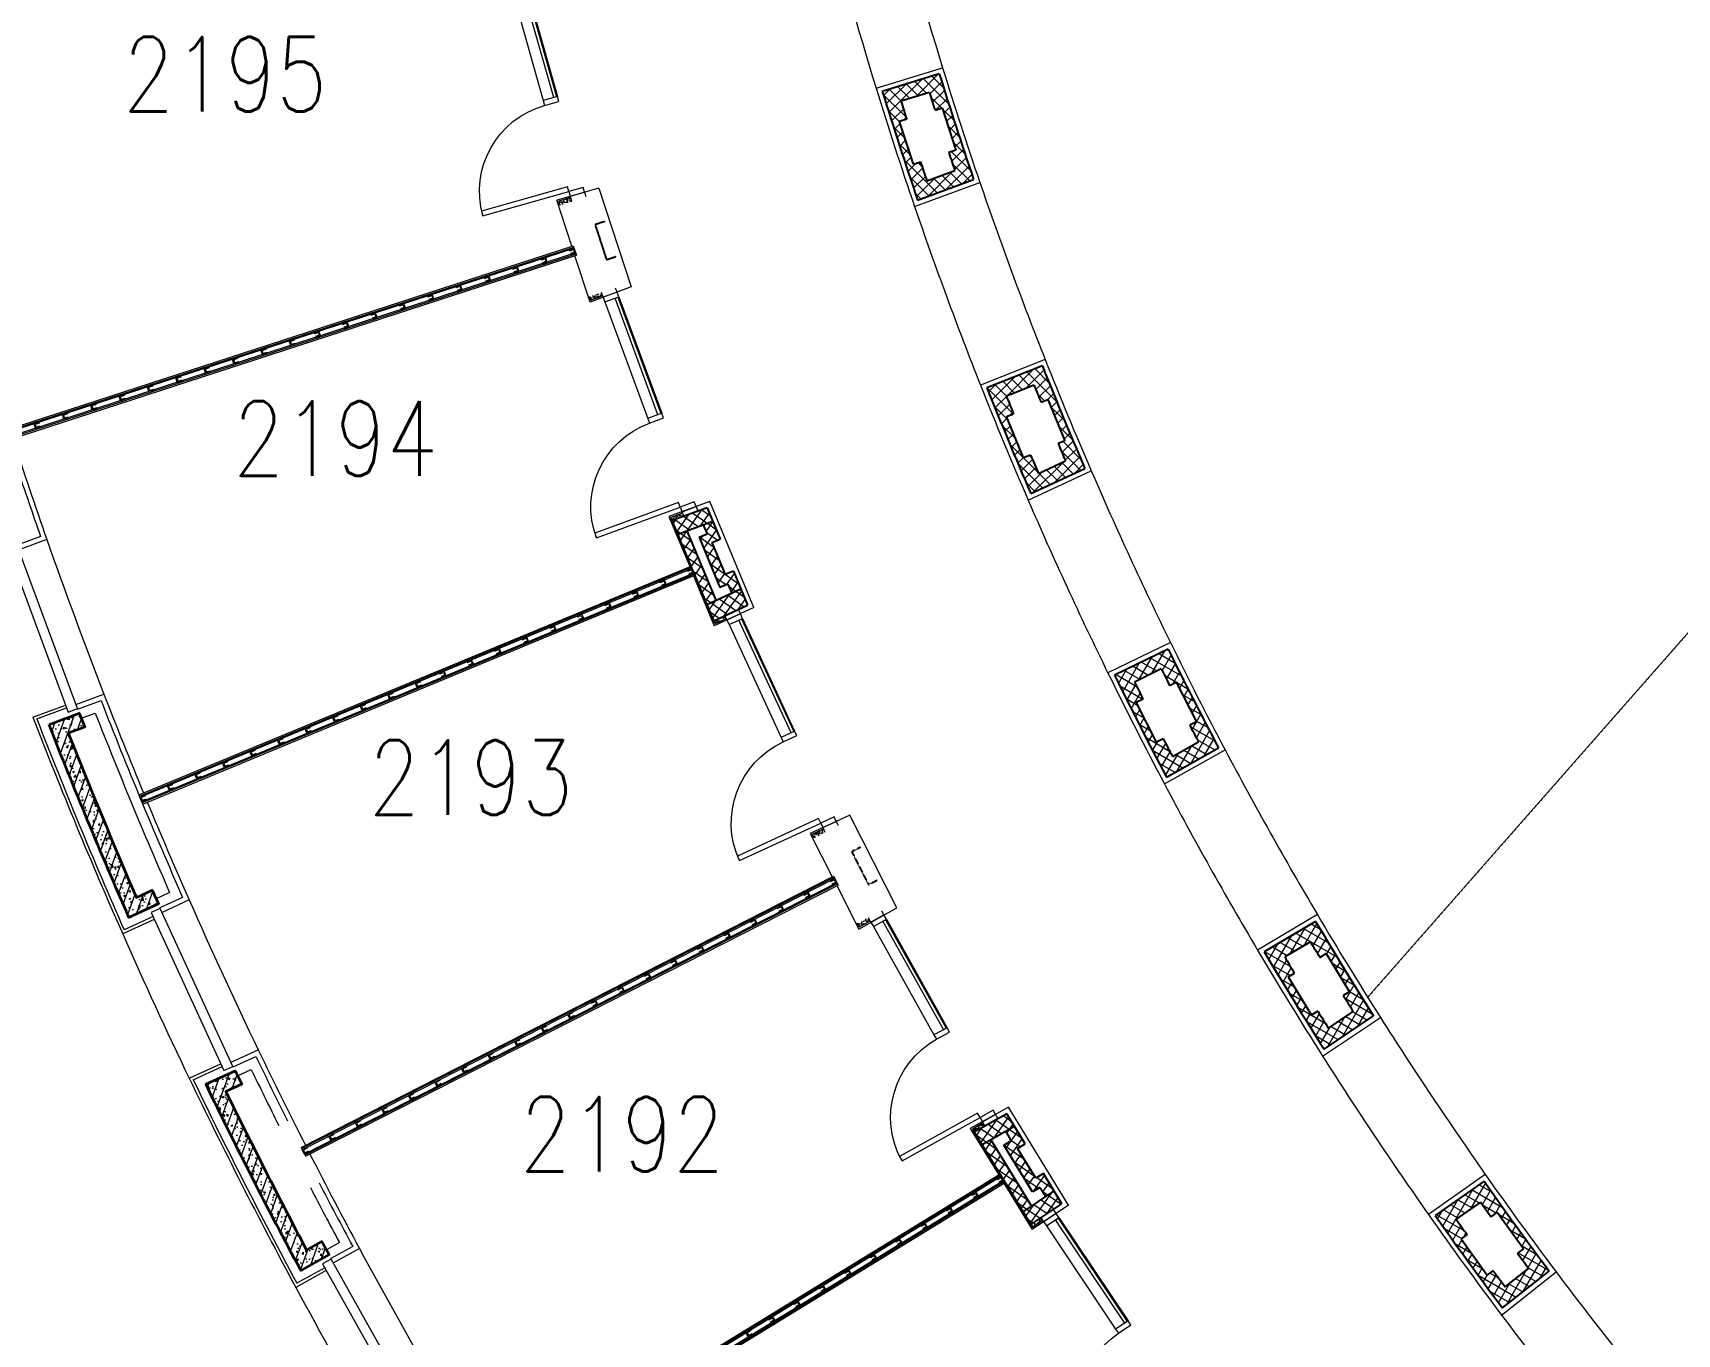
# Model space of a CAD drawing. Header units: inches. Extents: x 342932 to 557958, y 80625 to 242727.
# Drawn here: x 370833 to 387382, y 144757 to 157853 of the extents above; entities that cross this region are included whole.
import ezdxf
from ezdxf.enums import TextEntityAlignment as Align

# ---------------------------------------------------------------- set-up
doc = ezdxf.new("R2010")
doc.units = ezdxf.units.IN
doc.header["$MEASUREMENT"] = 0
doc.linetypes.add('First Floor$0$HIDDEN', pattern=[0.375, 0.25, -0.125])
for name, color, linetype, lineweight in [('First Floor$0$A-G2-G-Building-Elements-Hidden', 251, 'First Floor$0$HIDDEN', 15), ('First Floor$0$A-G250-G-Walls-Low-Level', 251, 'Continuous', 15), ('First Floor$0$A-G250-G-Walls-Precast-Concrete', 251, 'Continuous', 35), ('First Floor$0$A-G250-M-Walls-Blockwork', 7, 'Continuous', 25), ('First Floor$0$A-G250-M-Walls-Plasterboard-Partition', 7, 'Continuous', 9), ('First Floor$0$A-G252-H-Internal-Walls', 251, 'Continuous', 9), ('First Floor$0$A-G262-H-Precast-Panel', 251, 'Continuous', 5), ('First Floor$0$A-G312-M-Wall-Cladding-Panel', 7, 'Continuous', 9), ('First Floor$0$A-G312-M-Wall-Finish-Plaster', 7, 'Continuous', 15), ('First Floor$0$A-G321-M-Window', 251, 'Continuous', 9), ('First Floor$0$A-G322-M-Door', 251, 'Continuous', 15), ('First Floor$0$Z-Z001-S-Room-Name-Identification-250', 7, 'Continuous', 15)]:
    doc.layers.add(name, color=color, linetype=linetype, lineweight=lineweight)
doc.styles.add('First Floor$0$Tag-RomanS', font='romans.shx', dxfattribs={"width": 0.8})
pattern_1 = [(50, (361382.11, 239676.52), (182.18467, -15.93909), [19.05, -209.55]), (355, (361382.11, 239676.52), (-35.24283, 191.05664), [15.24, -167.64]), (100.451, (361397.3, 239675.2), (146.9425, 175.1167), [16.19, -178.09]), (46.1842, (361382.11, 239727.32), (271.07904, -42.04233), [28.575, -314.325]), (96.6356, (361404.7, 239723.82), (237.4042, 247.42556), [24.285, -267.135]), (351.184, (361382.1, 239727.32), (237.4046, 247.4251), [22.86, -251.46]), (21, (361407.51, 239714.62), (151.61488, -102.26552), [19.05, -209.55]), (326, (361407.51, 239714.62), (61.80203, 184.18797), [15.24, -167.64]), (71.4514, (361420.15, 239706.1), (213.4165, 81.92286), [16.19, -178.09]), (37.5, (361382.114, 239676.52), (3.088603, 84.55504), [0, -165.608, 0, -170.18, 0, -168.275]), (7.5, (361382.11, 239676.52), (66.81966, 100.180575), [0, -97.028, 0, -161.798, 0, -64.135]), (327.5, (361325.47, 239676.52), (135.590595, -5.728744), [0, -63.5, 0, -198.12, 0, -262.89]), (317.5, (361300.07, 239676.52), (148.12918, 25.42649), [0, -82.55, 0, -131.572, 0, -186.69])]
pattern_2 = [(70, (361382.11, 239676.52), (-74.5881, 27.14785), [])]
pattern_3 = [(55, (361382.11, 239676.52), (-65.020194, 45.52763), []), (145, (361382.11, 239676.52), (-45.52763, -65.020194), [])]
pattern_4 = [(140, (361382.114, 239676.52), (4.781726, 54.6554), [5.715, -62.865]), (85, (361382.114, 239676.52), (-57.316993, -10.572848), [4.572, -50.292]), (190.451, (361382.51, 239681.076), (-52.535006, 44.08275), [4.857, -53.427]), (136.1842, (361366.874, 239676.52), (12.6127, 81.32371), [8.5725, -94.2975]), (186.6356, (361367.925, 239683.3), (-74.22767, 71.22127), [7.2855, -80.1405]), (81.184, (361366.87, 239676.52), (-74.227535, 71.22138), [6.858, -75.438]), (111, (361370.684, 239684.14), (30.679656, 45.484464), [5.715, -62.865]), (56, (361370.684, 239684.14), (-55.25639, 18.54061), [4.572, -50.292]), (161.4514, (361373.24, 239687.93), (-24.576857, 64.024947), [4.857, -53.427]), (127.5, (361382.114, 239676.522), (-25.3665117, 0.926581), [0, -49.6824, 0, -51.054, 0, -50.4825]), (97.5, (361382.114, 239676.522), (-30.0541724, 20.045899), [0, -29.1084, 0, -48.5394, 0, -19.2405]), (57.5, (361382.114, 239659.53), (1.718623, 40.6771786), [0, -19.05, 0, -59.436, 0, -78.867]), (47.5, (361382.114, 239651.91), (-7.627947, 44.438754), [0, -24.765, 0, -39.4716, 0, -56.007])]
pattern_5 = [(45, (361382.11, 239676.52), (-56.1266, 56.1266), []), (135, (361382.11, 239676.52), (-56.1266, -56.1266), [])]
pattern_6 = [(60, (361382.11, 239676.52), (-68.740766, 39.6875), []), (150, (361382.11, 239676.52), (-39.6875, -68.740766), [])]

# ---------------------------------------------------------------- blocks, each defined once
blk = doc.blocks.new('First Floor$0$Door1-faculty offices-2300')
at = {"layer": 'First Floor$0$A-G321-M-Window'}
blk.add_lwpolyline([(50, -65), (1300, -65), (1300, -35), (50, -35)], close=True, dxfattribs=at)
at = {"layer": 'First Floor$0$A-G322-M-Door'}
for p, q in [((50, 75), (1300, 75)), ((50, -75), (1300, -75))]:
    blk.add_line(p, q, dxfattribs=at)
for points in [[(2200, 975), (2250, 975), (2250, 75), (2200, 75)], [(50, 75), (50, -75), (0, -75), (0, 75)], [(1350, 75), (1350, -75), (1300, -75), (1300, 75)], [(2300, 75), (2300, -75), (2250, -75), (2250, 75)]]:
    blk.add_lwpolyline(points, close=True, dxfattribs=at)
blk.add_arc((2250, 75), 900, 90, 180, dxfattribs=at)
blk = doc.blocks.new('First Floor$0$Part Frame3')
at = {"extrusion": (-4.90887e-13, -3.28e-13, -1)}
for p, q in [((0, 100), (6015, 100)), ((0, 0), (6015, 0))]:
    blk.add_line(p, q, dxfattribs=at)
for p, q in [((0, 100), (0, 0)), ((6015, 100), (6015, 0))]:
    blk.add_line(p, q)
at = {"extrusion": (-4.90887e-13, -2.8924e-12, -1)}
for p, q in [((0, 87), (6015, 87, 0)), ((0, 75), (6015, 75, 0)), ((6015, 25, 0), (0, 25)), ((6015, 12, 0), (0, 12))]:
    blk.add_line(p, q, dxfattribs=at)
at = {"extrusion": (-4.90887e-13, -3.28e-13, -1), "elevation": 0}
for points in [[(0, 25), (0, 75), (-50, 75), (-50, 65), (-10, 65), (-10, 35), (-50, 35), (-50, 25)], [(-300, 25), (-300, 75), (-350, 75), (-350, 65), (-310, 65), (-310, 35), (-350, 35), (-350, 25)], [(-600, 25), (-600, 75), (-650, 75), (-650, 65), (-610, 65), (-610, 35), (-650, 35), (-650, 25)], [(-900, 25), (-900, 75), (-950, 75), (-950, 65), (-910, 65), (-910, 35), (-950, 35), (-950, 25)], [(-1200, 25), (-1200, 75), (-1250, 75), (-1250, 65), (-1210, 65), (-1210, 35), (-1250, 35), (-1250, 25)], [(-1500, 25), (-1500, 75), (-1550, 75), (-1550, 65), (-1510, 65), (-1510, 35), (-1550, 35), (-1550, 25)], [(-1800, 25), (-1800, 75), (-1850, 75), (-1850, 65), (-1810, 65), (-1810, 35), (-1850, 35), (-1850, 25)], [(-2100, 25), (-2100, 75), (-2150, 75), (-2150, 65), (-2110, 65), (-2110, 35), (-2150, 35), (-2150, 25)], [(-2400, 25), (-2400, 75), (-2450, 75), (-2450, 65), (-2410, 65), (-2410, 35), (-2450, 35), (-2450, 25)], [(-2700, 25), (-2700, 75), (-2750, 75), (-2750, 65), (-2710, 65), (-2710, 35), (-2750, 35), (-2750, 25)], [(-3000, 25), (-3000, 75), (-3050, 75), (-3050, 65), (-3010, 65), (-3010, 35), (-3050, 35), (-3050, 25)]]:
    blk.add_lwpolyline(points, close=True, dxfattribs=at)
at = {"extrusion": (4.90887e-13, -3.28e-13, -1), "elevation": 0}
for points in [[(-3315, 25), (-3315, 75), (-3265, 75), (-3265, 65), (-3305, 65), (-3305, 35), (-3265, 35), (-3265, 25)], [(-3615, 25), (-3615, 75), (-3565, 75), (-3565, 65), (-3605, 65), (-3605, 35), (-3565, 35), (-3565, 25)], [(-3915, 25), (-3915, 75), (-3865, 75), (-3865, 65), (-3905, 65), (-3905, 35), (-3865, 35), (-3865, 25)], [(-4215, 25), (-4215, 75), (-4165, 75), (-4165, 65), (-4205, 65), (-4205, 35), (-4165, 35), (-4165, 25)], [(-4515, 25), (-4515, 75), (-4465, 75), (-4465, 65), (-4505, 65), (-4505, 35), (-4465, 35), (-4465, 25)], [(-4815, 25), (-4815, 75), (-4765, 75), (-4765, 65), (-4805, 65), (-4805, 35), (-4765, 35), (-4765, 25)], [(-5115, 25), (-5115, 75), (-5065, 75), (-5065, 65), (-5105, 65), (-5105, 35), (-5065, 35), (-5065, 25)], [(-5415, 25), (-5415, 75), (-5365, 75), (-5365, 65), (-5405, 65), (-5405, 35), (-5365, 35), (-5365, 25)], [(-5715, 25), (-5715, 75), (-5665, 75), (-5665, 65), (-5705, 65), (-5705, 35), (-5665, 35), (-5665, 25)], [(-6015, 25), (-6015, 75), (-5965, 75), (-5965, 65), (-6005, 65), (-6005, 35), (-5965, 35), (-5965, 25)]]:
    blk.add_lwpolyline(points, close=True, dxfattribs=at)
blk = doc.blocks.new('First Floor$0$tag-roomname')
at = {"lineweight": 18, "ltscale": 0.01, "style": 'First Floor$0$Tag-RomanS', "width": 0.8}
blk.add_attdef('ROOM_NO_2', text='', height=3, dxfattribs=at).set_placement((0, 1.612), align=Align.MIDDLE_CENTER)
at = {"linetype": 'ByBlock', "lineweight": 15, "ltscale": 0.01, "style": 'First Floor$0$Tag-RomanS', "width": 0.8, "flags": 1}
for tag, p in [('ROOM_NAME_1', (0, -2.288)), ('ROOM_NAME_2', (0, -5.744))]:
    blk.add_attdef(tag, text='', height=2.5, dxfattribs=at).set_placement(p, align=Align.MIDDLE_CENTER)

msp = doc.modelspace()

# ---------------------------------------------------------------- hatches: boundary and pattern name
at = {"layer": 'First Floor$0$A-G252-H-Internal-Walls'}
h = msp.add_hatch(dxfattribs=at)
h.set_pattern_fill('ANSI37', color=256, scale=25, style=0)
h.set_pattern_definition(pattern_5)
h.paths.add_polyline_path([(379382.5, 157263.3, 0.0071304), (379737.9, 156170.3), (380301, 156378, -0.0070319), (379955.9, 157440)])
h.paths.add_polyline_path([(379857.2, 157252.6, 0.0011609), (379913, 157076.2), (379984.3, 157099.3), (380123.4, 156671.4), (380052, 156648.2, 0.0011904), (380112.1, 156468.2), (379830.5, 156364.3, -0.0012549), (379766.7, 156555.5), (379695.4, 156532.3), (379556.3, 156960.3), (379627.7, 156983.5, -0.0011808), (379570.5, 157164.3)], flags=16)
h = msp.add_hatch(dxfattribs=at)
h.set_pattern_fill('AR-CONC', color=256, scale=0.3, angle=90, style=0)
h.set_pattern_definition(pattern_4)
h.paths.add_polyline_path([(376245.7, 156194.6), (376125.5, 156160.7), (376137.8, 156122.9), (376255.2, 156161.1)])
h = msp.add_hatch(dxfattribs=at)
h.set_pattern_fill('AR-CONC', color=256, scale=0.3, angle=90, style=0)
h.set_pattern_definition(pattern_4)
h.paths.add_polyline_path([(376555, 155238.6), (376437.5, 155200.4), (376449.7, 155162.9), (376566.9, 155206.1)])
h = msp.add_hatch(dxfattribs=at)
h.set_pattern_fill('ANSI37', color=256, scale=25, style=0)
h.set_pattern_definition(pattern_5)
h.paths.add_polyline_path([(380993.7, 154500.5), (380435.9, 154279.4, 0.0071304), (380876, 153217.6), (381421, 153468.9, -0.0070319)])
h.paths.add_polyline_path([(380980, 154134.7), (381048.7, 154163.2), (381220.9, 153747.4), (381152.2, 153719, 0.0011903), (381226.3, 153544.3), (380953.7, 153418.6, -0.0012548), (380875.1, 153604.2), (380805.2, 153575.2), (380632.9, 153990.9), (380702.9, 154019.9, -0.0011807), (380631.7, 154195.7), (380910.6, 154306.2, 0.0011608)], flags=16)
h = msp.add_hatch(dxfattribs=at)
h.set_pattern_fill('AR-CONC', color=256, scale=0.3, angle=90, style=0)
h.set_pattern_definition(pattern_4)
h.paths.add_polyline_path([(377384.1, 152986.8), (377371.9, 153019.6), (377255.1, 152976.6), (377268.6, 152944.2)])
h = msp.add_hatch(dxfattribs=at)
h.set_pattern_fill('ANSI37', color=256, scale=25, angle=10, style=0)
h.set_pattern_definition(pattern_3)
h.paths.add_polyline_path([(377885.4, 152435), (377802.3, 152400.6), (377668.3, 152723.9), (377751.5, 152758.4), (377678.1, 152935.4), (377582.2, 152900, 0.0005502), (377618.1, 152811.4), (377537.7, 152778.1), (377748.2, 152269.9), (377828.4, 152303.2, 0.0005493), (377865.6, 152215.2), (377958.7, 152258.1)])
h.paths.add_polyline_path([(377419.9, 152840.1), (377326, 152805.5), (377617.8, 152101), (377708.7, 152142.9)])
h.paths.add_polyline_path([(378026.9, 152093.6), (377958.7, 152258.1), (377617.8, 152101), (377686, 151936.4)])
h.paths.add_polyline_path([(377678.1, 152935.4), (377620.7, 153074.1), (377268.6, 152944.2), (377326, 152805.5)])
h = msp.add_hatch(dxfattribs=at)
h.set_pattern_fill('AR-CONC', color=256, scale=0.3, angle=90, style=0)
h.set_pattern_definition(pattern_4)
h.paths.add_polyline_path([(377685.9, 151936.4), (377699.3, 151904), (377812.4, 151956.2), (377797.8, 151988)])
h = msp.add_hatch(dxfattribs=at)
h.set_pattern_fill('ANSI37', color=256, scale=25, angle=15, style=0)
h.set_pattern_definition(pattern_6)
h.paths.add_polyline_path([(381720.2, 151387.3, 0.0071304), (382242.2, 150363.3), (382765.8, 150656.6, -0.0070319), (382258.9, 151651.5)])
h.paths.add_polyline_path([(382190.7, 151451, 0.0011609), (382273.4, 151285.5), (382340.2, 151319.5), (382544.5, 150918.6), (382477.6, 150884.5, 0.0011904), (382565.1, 150716.1), (382303.3, 150569.5, -0.0012549), (382210.3, 150748.3), (382143.5, 150714.3), (381939.2, 151115.2), (382006, 151149.3, -0.0011808), (381921.3, 151318.9)], flags=16)
h = msp.add_hatch(dxfattribs=at)
h.set_pattern_fill('AR-CONC', color=256, scale=0.3, angle=90, style=0)
h.set_pattern_definition(pattern_4)
h.paths.add_polyline_path([(378803.8, 149809.4), (378789.3, 149840.8), (378675.8, 149788.5), (378693.8, 149753.4)])
h = msp.add_hatch(dxfattribs=at)
h.set_pattern_fill('AR-CONC', color=256, scale=0.3, angle=90, style=0)
h.set_pattern_definition(pattern_4)
h.paths.add_polyline_path([(379260.9, 148915.2), (379244.1, 148945.2), (379134.1, 148889.1), (379151.9, 148854.2)])
h = msp.add_hatch(dxfattribs=at)
h.set_pattern_fill('ANSI37', color=256, scale=25, angle=15, style=0)
h.set_pattern_definition(pattern_6)
h.paths.add_polyline_path([(383743.7, 148910.6), (383227.4, 148604.9, 0.0071304), (383828.1, 147625), (384327.1, 147958.5, -0.0070319)])
h.paths.add_polyline_path([(383691.4, 148705.3, 0.0011608), (383786.8, 148546.8), (383850.8, 148586), (384085.9, 148202.3), (384022, 148163.1, 0.0011905), (384122.4, 148002.1), (383872.9, 147835.4, -0.0012549), (383766.2, 148006.3), (383702.2, 147967.2), (383467.1, 148350.9), (383531, 148390, -0.0011807), (383433.2, 148552.5)], flags=16)
h = msp.add_hatch(dxfattribs=at)
h.set_pattern_fill('ANSI37', color=256, scale=25, angle=10, style=0)
h.set_pattern_definition(pattern_3)
h.paths.add_polyline_path([(380624.6, 146796.1, 0.0006303), (380681.1, 146702.2), (380607, 146656.8), (380894.3, 146187.8), (380968.5, 146233.3, 0.0006303), (381026.5, 146140.3), (380799.4, 145988.6), (380877.8, 145860.6), (381189.9, 146069.1), (381004.1, 146372.4), (380927.3, 146325.4), (380744.5, 146623.8), (380821.2, 146670.8), (380635.4, 146974.1), (380307.9, 146790.7), (380386.3, 146662.7)])
h.paths.add_polyline_path([(380473.6, 146711.6), (380386.3, 146662.7), (380799.4, 145988.6), (380882.6, 146044.2)], flags=17)
h = msp.add_hatch(dxfattribs=at)
h.set_pattern_fill('AR-CONC', color=256, scale=0.3, angle=90, style=0)
h.set_pattern_definition(pattern_4)
h.paths.add_polyline_path([(380289.5, 146820.5), (380307.8, 146790.7), (380415.3, 146850.8), (380398.2, 146881.4)])
h = msp.add_hatch(dxfattribs=at)
h.set_pattern_fill('ANSI37', color=256, scale=25, angle=15, style=0)
h.set_pattern_definition(pattern_6)
h.paths.add_polyline_path([(385439, 146294.6), (384948.2, 145949.4, 0.0071304), (385624, 145019.6), (386095.3, 145391.2, -0.0070319)])
h.paths.add_polyline_path([(385887.8, 145418.6), (385652.1, 145232.8, -0.0012549), (385532.3, 145394.9), (385471.7, 145350.8), (385207.2, 145714.9), (385267.8, 145758.9, -0.0011808), (385157.6, 145913.3), (385403, 146085.9, 0.0011609), (385510.5, 145935.3), (385571.2, 145979.4), (385835.7, 145615.3), (385775, 145571.2, 0.0011904)], flags=16)
h = msp.add_hatch(dxfattribs=at)
h.set_pattern_fill('AR-CONC', color=256, scale=0.3, angle=90, style=0)
h.set_pattern_definition(pattern_4)
h.paths.add_polyline_path([(380999.6, 145899.9), (380980.2, 145929), (380877.8, 145860.6), (380896.1, 145830.7)])
at = {"layer": 'First Floor$0$A-G262-H-Precast-Panel'}
h = msp.add_hatch(dxfattribs=at)
h.set_pattern_fill('AR-CONC', color=256, style=0)
h.set_pattern_definition(pattern_1)
edge = h.paths.add_edge_path()
edge.add_arc((417882.1, 169176.5), 50175, 201.47764, 203.52234, ccw=False)
edge.add_line((371191.2, 150805.5), (371355.5, 150866.1))
edge.add_line((371355.5, 150866.1), (371300.7, 151005.8))
edge.add_line((371300.7, 151005.8), (370995.8, 150893.3))
edge.add_arc((417882.1, 169176.5), 50325, 201.30317, 203.69681)
edge.add_line((371800.3, 148951.1), (372098.2, 149088.4))
edge.add_line((372098.2, 149088.4), (372035.4, 149224.6))
edge.add_line((372035.4, 149224.6), (371876.4, 149151.3))
h = msp.add_hatch(dxfattribs=at)
h.set_pattern_fill('ANSI31', color=256, scale=25, angle=25, style=0)
h.set_pattern_definition(pattern_2)
edge = h.paths.add_edge_path()
edge.add_arc((417882.1, 169176.5), 50175, 201.47764, 203.52234, ccw=False)
edge.add_line((371191.2, 150805.5), (371355.5, 150866.1))
edge.add_line((371355.5, 150866.1), (371300.7, 151005.8))
edge.add_line((371300.7, 151005.8), (370995.8, 150893.3))
edge.add_arc((417882.1, 169176.5), 50325, 201.30317, 203.69681)
edge.add_line((371800.3, 148951.1), (372098.2, 149088.4))
edge.add_line((372098.2, 149088.4), (372035.4, 149224.6))
edge.add_line((372035.4, 149224.6), (371876.4, 149151.3))
h = msp.add_hatch(dxfattribs=at)
h.set_pattern_fill('AR-CONC', color=256, style=0)
h.set_pattern_definition(pattern_1)
edge = h.paths.add_edge_path()
edge.add_line((373529.2, 145397.9), (373815.4, 145558.2))
edge.add_line((373815.4, 145558.2), (373742.1, 145689))
edge.add_line((373742.1, 145689), (373589.4, 145603.5))
edge.add_arc((417882.1, 169176.5), 50175, 205.97764, 208.02234, ccw=False)
edge.add_line((372776.5, 147198.9), (372935.5, 147272.1))
edge.add_line((372935.5, 147272.1), (372870, 147407.1))
edge.add_line((372870, 147407.1), (372574.8, 147271))
edge.add_arc((417882.1, 169176.5), 50325, 205.80317, 208.19681)
h = msp.add_hatch(dxfattribs=at)
h.set_pattern_fill('ANSI31', color=256, scale=25, angle=25, style=0)
h.set_pattern_definition(pattern_2)
edge = h.paths.add_edge_path()
edge.add_line((373529.2, 145397.9), (373815.4, 145558.2))
edge.add_line((373815.4, 145558.2), (373742.1, 145689))
edge.add_line((373742.1, 145689), (373589.4, 145603.5))
edge.add_arc((417882.1, 169176.5), 50175, 205.97764, 208.02234, ccw=False)
edge.add_line((372776.5, 147198.9), (372935.5, 147272.1))
edge.add_line((372935.5, 147272.1), (372870, 147407.1))
edge.add_line((372870, 147407.1), (372574.8, 147271))
edge.add_arc((417882.1, 169176.5), 50325, 205.80317, 208.19681)

# ---------------------------------------------------------------- linework, layer by layer
at = {"layer": 'First Floor$0$A-G2-G-Building-Elements-Hidden'}
msp.add_line((402382.1, 168751.5), (384267.6, 148147), dxfattribs=at)
at = {"layer": 'First Floor$0$A-G250-G-Walls-Low-Level'}
for centre, radius, start, end in [((417882.1, 169176.5), 39650.6, 194.3771, 197.12292), ((417882.1, 169176.5), 40350.6, 194.40093, 197.12292), ((417882.1, 169176.5), 39650.6, 198.8771, 201.62292), ((417882.1, 169176.5), 40350.6, 198.90093, 201.62292), ((417882.1, 169176.5), 39650.6, 203.3771, 206.12292), ((417882.1, 169176.5), 40350.6, 203.40093, 206.12292), ((418008.8, 169224.5), 49835.4, 199.29701, 201.20558), ((417882.1, 169176.5), 39650.6, 207.8771, 210.62292), ((417882.1, 169176.5), 40350.6, 207.90093, 210.62292), ((418004.6, 169234.3), 49835.4, 203.79701, 205.70558), ((417882.1, 169176.5), 50450, 203.84141, 205.65859), ((417882.1, 169176.5), 39650.6, 212.3771, 215.12292), ((417882.1, 169176.5), 40350.6, 212.40093, 215.12292), ((417999.7, 169243.7), 49835.4, 208.29701, 210.20558), ((417882.1, 169176.5), 39650.6, 216.8771, 219.62292), ((417882.1, 169176.5), 50450, 208.34141, 210.15859), ((417882.1, 169176.5), 40350.6, 216.90093, 219.62292)]:
    msp.add_arc(centre, radius, start, end, dxfattribs=at)
at = {"layer": 'First Floor$0$A-G250-G-Walls-Precast-Concrete'}
for points in [[(370995.8, 150893.3), (371300.7, 151005.8), (371355.5, 150866.1), (371189.7, 150804.9, 0.0070399), (371874.9, 149150.7), (372035.4, 149224.6), (372098.2, 149088.4), (371800.3, 148951.1, -0.0104446), (370995.8, 150893.3, -1.1729851)], [(372574.8, 147271), (372870, 147407.1), (372935.5, 147272.1), (372775, 147198.1, 0.0070399), (373587.9, 145602.8), (373742.1, 145689), (373815.4, 145558.2), (373529.2, 145397.9, -0.0104446), (372574.8, 147271, -1.1729851)]]:
    msp.add_lwpolyline(points, format="xyb", dxfattribs=at)
at = {"layer": 'First Floor$0$A-G250-M-Walls-Blockwork'}
for p, q in [((379955.9, 157440), (379382.5, 157263.3)), ((379857.2, 157252.6), (379570.5, 157164.3)), ((379913, 157076.2), (379984.3, 157099.3)), ((379984.3, 157099.3), (380123.4, 156671.4)), ((379627.7, 156983.5), (379556.3, 156960.3)), ((379695.4, 156532.3), (379556.3, 156960.3)), ((379695.4, 156532.3), (379766.7, 156555.5)), ((380123.4, 156671.4), (380052, 156648.2)), ((379830.5, 156364.3), (380112.1, 156468.2)), ((379737.9, 156170.3), (380301, 156378)), ((380993.7, 154500.5), (380435.9, 154279.4)), ((380910.6, 154306.2), (380631.7, 154195.7)), ((380980, 154134.7), (381048.7, 154163.2)), ((381048.7, 154163.2), (381220.9, 153747.4)), ((380632.9, 153990.9), (380702.9, 154019.9)), ((380805.2, 153575.2), (380632.9, 153990.9)), ((381220.9, 153747.4), (381152.2, 153719)), ((380875.1, 153604.2), (380805.2, 153575.2)), ((380876, 153217.6), (381421, 153468.9)), ((380953.7, 153418.6), (381226.3, 153544.3)), ((377620.7, 153074.1, 0), (377268.6, 152944.2, 0)), ((377686, 151936.4), (377268.6, 152944.2, 0)), ((377678.1, 152935.4, 0), (377326, 152805.5, 0)), ((377620.7, 153074.1, 0), (377751.5, 152758.4, 0)), ((377708.7, 152142.9), (377419.9, 152840.1, 0)), ((377537.7, 152778.1, 0), (377618.1, 152811.4, 0)), ((377537.7, 152778.1, 0), (377748.2, 152269.9, 0)), ((377668.3, 152723.9, 0), (377751.5, 152758.4, 0)), ((377668.3, 152723.9, 0), (377802.3, 152400.6)), ((377885.4, 152435, 0), (377802.3, 152400.6, 0)), ((377885.4, 152435, 0), (378026.9, 152093.6)), ((377617.8, 152101, 0), (377958.7, 152258.1, 0)), ((377828.4, 152303.2, 0), (377748.2, 152269.9, 0)), ((377686, 151936.4), (378026.9, 152093.6, 0)), ((382258.9, 151651.5), (381720.2, 151387.3)), ((382190.7, 151451), (381921.3, 151318.9)), ((382274, 151285.8), (382340.2, 151319.5)), ((382340.2, 151319.5), (382544.5, 150918.6)), ((381939.2, 151115.2), (382006.7, 151149.6)), ((382143.5, 150714.3), (381939.2, 151115.2)), ((382544.5, 150918.6), (382478.3, 150884.8)), ((382210.9, 150748.6), (382143.5, 150714.3)), ((382242.2, 150363.3), (382765.8, 150656.6)), ((382303.3, 150569.5), (382565.1, 150716.1)), ((383743.7, 148910.6), (383227.4, 148604.9)), ((383691.4, 148705.3), (383433.2, 148552.5)), ((383787.4, 148547.1), (383850.8, 148586)), ((383850.8, 148586), (384085.9, 148202.3)), ((383467.1, 148350.9), (383531.6, 148390.4)), ((383467.1, 148350.9), (383702.2, 147967.2)), ((384085.9, 148202.3), (384022.5, 148163.5)), ((383766.7, 148006.7), (383702.2, 147967.2)), ((383828.1, 147625), (384327.1, 147958.5)), ((383872.9, 147835.4), (384122.4, 148002.1)), ((380635.4, 146974.1, 0), (380307.9, 146790.7, 0)), ((380821.2, 146670.8), (380635.4, 146974.1)), ((380307.9, 146790.7, 0), (380877.8, 145860.6)), ((380711.9, 146845, 0), (380386.3, 146662.7, 0)), ((380473.6, 146711.6, 0), (380882.6, 146044.2)), ((380607, 146656.8, 0), (380681.1, 146702.2, 0)), ((380894.3, 146187.8, 0), (380607, 146656.8, 0)), ((380744.5, 146623.8, 0), (380821.2, 146670.8, 0)), ((380927.3, 146325.4, 0), (380744.5, 146623.8, 0)), ((381004.1, 146372.4, 0), (380927.3, 146325.4, 0)), ((381189.9, 146069.1, 0), (381004.1, 146372.4, 0)), ((385439, 146294.6), (384948.2, 145949.4)), ((380799.4, 145988.6, 0), (381109.6, 146195.9, 0)), ((380968.5, 146233.3, 0), (380894.3, 146187.8, 0)), ((380877.8, 145860.6), (381189.9, 146069.1, 0)), ((385403, 146085.9), (385157.6, 145913.3)), ((385511.1, 145935.7), (385571.2, 145979.4)), ((385835.7, 145615.3), (385571.2, 145979.4)), ((385268.4, 145759.4), (385207.2, 145714.9)), ((385207.2, 145714.9), (385471.7, 145350.8)), ((385835.7, 145615.3), (385775.6, 145571.6)), ((385471.7, 145350.8), (385532.9, 145395.3)), ((385624, 145019.6), (386095.3, 145391.2)), ((385652.1, 145232.8), (385887.8, 145418.6))]:
    msp.add_line(p, q, dxfattribs=at)
at = {"layer": 'First Floor$0$A-G250-M-Walls-Blockwork', "linetype": 'First Floor$0$HIDDEN'}
for points in [[(376587.1, 155953.5), (376492, 155922.6), (376606.4, 155570.7), (376701.5, 155601.6)], [(379164.1, 149656.3), (379075, 149610.9), (379243, 149281.3), (379332.1, 149326.7)]]:
    msp.add_lwpolyline(points, dxfattribs=at)
at = {"layer": 'First Floor$0$A-G250-M-Walls-Blockwork'}
for centre, radius, start, end in [((417882.1, 169176.5), 39700.6, 197.19508, 198.80665), ((417882.1, 169176.5), 40300.6, 197.19401, 198.82814), ((417882.1, 169176.5), 39850.6, 197.41047, 197.67653), ((417882.1, 169176.5), 40150.6, 197.40833, 197.67895), ((417882.1, 169176.5), 40150.6, 198.32111, 198.6087), ((417882.1, 169176.5), 39850.6, 198.32353, 198.59634), ((417882.1, 169176.5), 39700.6, 201.69508, 203.30665), ((417882.1, 169176.5), 40300.6, 201.69401, 203.32814), ((417882.1, 169176.5), 39850, 201.9105, 202.17653), ((417882.1, 169176.5), 40150, 201.90835, 202.17894), ((417882.1, 169176.5), 40150, 202.82111, 203.10869), ((417882.1, 169176.5), 39850, 202.82353, 203.09633), ((417882.1, 169176.5, 0), 43462.7, 201.99299, 202.11908), ((417882.1, 169176.5, 0), 43462.7, 202.84414, 202.97003), ((417882.1, 169176.5), 39700.6, 206.19508, 207.80665), ((417882.1, 169176.5), 39850.6, 206.41047, 206.67652), ((417882.1, 169176.5), 40300.6, 206.19401, 207.82814), ((417882.1, 169176.5), 40150.6, 206.40833, 206.67894), ((417882.1, 169176.5), 39850.6, 207.32352, 207.59634), ((417882.1, 169176.5), 40150.6, 207.3211, 207.6087), ((417882.1, 169176.5), 39700.6, 210.69508, 212.30665), ((417882.1, 169176.5), 39850.6, 210.91047, 211.17651), ((417882.1, 169176.5), 40300.6, 210.69401, 212.32814), ((417882.1, 169176.5), 40150.6, 210.90833, 211.17893), ((417882.1, 169176.5), 39850.6, 211.82351, 212.09634), ((417882.1, 169176.5), 40150.6, 211.82109, 212.1087), ((417882.1, 169176.5, 0), 43462.7, 210.993, 211.13746), ((417882.1, 169176.5), 39700.6, 215.19508, 216.80665), ((417882.1, 169176.5, 0), 43462.7, 211.86252, 212.00698), ((417882.1, 169176.5), 39850.6, 215.41047, 215.67653), ((417882.1, 169176.5), 40300.6, 215.19401, 216.82814), ((417882.1, 169176.5), 40150.6, 215.40833, 215.67894), ((417882.1, 169176.5), 39850.6, 216.32352, 216.59634), ((417882.1, 169176.5), 40150.6, 216.32111, 216.6087)]:
    msp.add_arc(centre, radius, start, end, dxfattribs=at)
at = {"layer": 'First Floor$0$A-G312-M-Wall-Cladding-Panel'}
for p, q in [((370833.2, 150966.6), (371161.6, 151087.7)), ((370872.2, 150949), (371172, 151059.6)), ((371161.6, 151087.7), (371172, 151059.6)), ((372042.5, 148958.1), (371752.3, 148824.3)), ((372042.5, 148958.1), (372055, 148930.9)), ((372055, 148930.9), (371737.1, 148784.3)), ((372407, 147331.3), (372724.9, 147477.8)), ((372724.9, 147477.8), (372737.4, 147450.6)), ((372447.2, 147316.8), (372737.4, 147450.6)), ((373784.8, 145397.7), (373479.3, 145226.7)), ((373770.1, 145423.9), (373491.3, 145267.7)), ((373770.1, 145423.9), (373784.8, 145397.7))]:
    msp.add_line(p, q, dxfattribs=at)
for radius, start, end in [(50450, 201.15859, 203.84141), (50420, 201.19323, 203.80677), (50450, 205.65859, 208.34141), (50420, 205.69323, 208.30677)]:
    msp.add_arc((417882.1, 169176.5), radius, start, end, dxfattribs=at)
at = {"layer": 'First Floor$0$A-G312-M-Wall-Finish-Plaster'}
for p, q in [((379320, 157296.4), (379989, 157502.5)), ((376530.4, 156290.5), (376106.8, 156170.7)), ((376386, 156249.7), (376398, 156207.5)), ((376530.4, 156290.5, 0), (376853.5, 155295.9)), ((379707.8, 156105.9), (380364.1, 156348)), ((376258.3, 155704.7, 0), (376106.8, 156170.7, 0)), ((376245.7, 156194.6, 0), (376125.5, 156160.7, 0)), ((376137.8, 156122.9), (376125.5, 156160.7)), ((376241.7, 156208.9), (376255.2, 156161.1)), ((376440.5, 155143.8), (376289.2, 155609.6, 0)), ((376853.5, 155295.9), (376440.5, 155143.8)), ((376572, 155192.2), (376555, 155238.6)), ((376712.8, 155244.1), (376697.7, 155284.9)), ((376449.7, 155162.9), (376437.5, 155200.4)), ((376449.7, 155162.9), (376566.9, 155206.1)), ((381021.7, 154565.4), (380371, 154307.5)), ((380850.4, 153150.7), (381486.3, 153443.9)), ((377648.2, 153137.5), (377235.2, 152985.4)), ((377507.5, 153085.7), (377524.8, 153038.7)), ((378091.1, 152068.2), (377648.2, 153137.5)), ((377235.2, 152985.4), (377444.2, 152480.7)), ((377371.9, 153019.6, 0), (377255.1, 152976.6, 0)), ((377268.6, 152944.2), (377255.1, 152976.6)), ((377366.7, 153033.9), (377384.1, 152986.8, 0)), ((377482.5, 152388.3), (377691.5, 151883.7)), ((377685.9, 151936.4), (377699.3, 151904)), ((378091.1, 152068.2), (377691.5, 151883.7)), ((377812.4, 151956.2, 0), (377699.3, 151904, 0)), ((377818.8, 151942.4), (377797.8, 151988)), ((377955, 152005.3), (377934, 152050.8, 0)), ((382282.3, 151718.7), (381653.8, 151410.5)), ((382221.9, 150294.7), (382832.8, 150636.8)), ((379055.4, 149980.1, 0), (378655.8, 149795.5, 0)), ((379530.1, 149048.5), (379055.4, 149980.1, 0)), ((378655.8, 149795.5), (378878.2, 149359.1)), ((378675.8, 149788.5, 0), (378789.3, 149840.8)), ((378675.8, 149788.5, 0), (378693.8, 149753.4)), ((378783.1, 149854.3), (378803.8, 149809.4)), ((378919.2, 149917.2), (378937.5, 149877.6)), ((378923.6, 149270), (379145.9, 148833.7)), ((372114.4, 149040.8), (372112.3, 149045.4)), ((379145.9, 148833.7), (379530.1, 149048.5)), ((379268.2, 148902.1), (379244.1, 148945.2)), ((379399.2, 148975.3), (379377.9, 149013.3)), ((379399.2, 148975.3), (379452.1, 149004.9)), ((383761.2, 148979), (383158.8, 148622.5)), ((379134.1, 148889.1), (379151.9, 148854.2)), ((379151.9, 148854.2), (379260.9, 148915.2)), ((383813.3, 147555), (384395.5, 147944)), ((372849.2, 147447.1), (372847.1, 147451.6)), ((380652.6, 147041, 0), (380268.4, 146826.2, 0)), ((380521.7, 146967.8, 0), (380546.1, 146924.1, 0)), ((381257.4, 146054.1), (380652.6, 147041, 0)), ((380268.4, 146826.2), (380553.9, 146360.4, 0)), ((380398.2, 146881.4, 0), (380289.5, 146820.5, 0)), ((380289.5, 146820.5, 0), (380307.8, 146790.7, 0)), ((380390.8, 146894.6, 0), (380415.3, 146850.8, 0)), ((385451.6, 146364.6), (384878.5, 145961.5)), ((380606.2, 146275.2, 0), (380891.6, 145809.3, 0)), ((381257.4, 146054.1), (380891.6, 145809.3, 0)), ((381132.7, 145970.7), (381104.9, 146012.3)), ((380877.8, 145860.6, 0), (380896.1, 145830.7, 0)), ((380999.6, 145899.9, 0), (380896.1, 145830.7, 0)), ((381008.1, 145887.3), (380980.2, 145929, 0)), ((373835.4, 145512), (373832.9, 145516.4)), ((385614.7, 144948.7), (386164.6, 145382.1))]:
    msp.add_line(p, q, dxfattribs=at)
for points in [[(370630.1, 153770.8, 0.0053828), (370973.2, 152755.6), (370691.3, 152651.6)], [(370675.2, 153470, 0.000853), (370909.8, 152785.5), (370674, 152698.5)], [(371265.8, 151094.2), (371547.8, 151198.2, 0.0053828), (371946.2, 150203.4, 0.0052825)], [(371281.4, 151052), (371283.1, 151047.3), (371519, 151134.3, 0.0107747), (372340.6, 149150.6), (372112.3, 149045.4)], [(371320.1, 150956.5), (371461.5, 151006.5, 0.0097907), (372209.6, 149200.3), (372075.2, 149138.4)], [(371984.5, 150111, 0.0053828), (372406.2, 149125.8), (372133.3, 149000)], [(372828.2, 147492.5), (373101.2, 147618.3, 0.0053828), (373576.4, 146657.8, 0.0052823)], [(372849.2, 147447.1), (373077.5, 147552.3, 0.0036343), (373397, 146902.3, 0.0036343)], [(372894, 147357.6), (373030.2, 147420.4, 0.0031423), (373307.6, 146857.6)], [(373621.8, 146568.7, 0.0053828), (374119.5, 145619.6), (373857.3, 145472.8)], [(373626, 146232.6, 0.0031357), (373917.7, 145678.5), (373788.5, 145606.2)], [(373714.8, 146278.6, 0.0036277), (374052.2, 145639.2), (373832.9, 145516.4)]]:
    msp.add_lwpolyline(points, format="xyb", dxfattribs=at)
for radius, start, end in [(39650.6, 197.12292, 198.8771), (40350.6, 197.12292, 198.90093), (39650.6, 201.62292, 203.3771), (40350.6, 201.62292, 203.40093), (39650.6, 206.12292, 207.8771), (40350.6, 206.12292, 207.90093), (39650.6, 210.62292, 212.3771), (40350.6, 210.62292, 212.40093), (39650.6, 215.12292, 216.8771), (40350.6, 215.12292, 216.90093)]:
    msp.add_arc((417882.1, 169176.5), radius, start, end, dxfattribs=at)
at = {"layer": 'First Floor$0$A-G321-M-Window'}
for points in [[(371281.4, 151052), (370675.7, 152693.8), (370581.9, 152659.2), (371187.6, 151017.4)], [(372847.1, 147451.6), (372114.4, 149040.8), (372023.6, 148999), (372756.3, 147409.7)], [(374690.4, 143985.2), (373835.4, 145512), (373748.1, 145463.2), (374603.2, 143936.3)]]:
    msp.add_lwpolyline(points, close=True, dxfattribs=at)

# ---------------------------------------------------------------- block references
at = {"layer": 'First Floor$0$A-G250-M-Walls-Plasterboard-Partition'}
for p, rotation in [((370582.5, 153755.4), 18.00000000055953), ((371938.3, 150091.8), 22.50000000045907), ((373577.2, 146545.9), 26.99999962156421), ((375489.5, 143139.7), 31.499999621634)]:
    msp.add_blockref('First Floor$0$Part Frame3', p, dxfattribs=dict(at, rotation=rotation))
at = {"layer": 'First Floor$0$A-G322-M-Door', "xscale": -1}
for p, rotation in [((375688.1, 158442.5, 0), 105.78664353345), ((376642.4, 155218.1, 0), 110.2129606556138), ((377886.9, 151973.9, 0), 114.7869767537025), ((379333.7, 148938.7, 0), 119.2129604363135), ((381070.4, 145929, 0), 123.7870393179013)]:
    msp.add_blockref('First Floor$0$Door1-faculty offices-2300', p, dxfattribs=dict(at, rotation=rotation))
at = {"layer": 'First Floor$0$Z-Z001-S-Room-Name-Identification-250'}
ref = msp.add_blockref('First Floor$0$tag-roomname', (372768.1, 157034.9), dxfattribs=dict(at, xscale=250, yscale=250, zscale=250))
ref.add_attrib('ROOM_NO_2', '2195', dxfattribs={"layer": '0', "lineweight": 18, "ltscale": 0.01, "height": 750, "style": 'First Floor$0$Tag-RomanS', "width": 0.8}).set_placement((372768.1, 157437.8), align=Align.MIDDLE_CENTER)
ref = msp.add_blockref('First Floor$0$tag-roomname', (373876.5, 153367.4), dxfattribs=dict(at, xscale=250, yscale=250, zscale=250))
ref.add_attrib('ROOM_NO_2', '2194', dxfattribs={"layer": '0', "lineweight": 18, "ltscale": 0.01, "height": 750, "style": 'First Floor$0$Tag-RomanS', "width": 0.8}).set_placement((373876.5, 153770.3), align=Align.MIDDLE_CENTER)
ref = msp.add_blockref('First Floor$0$tag-roomname', (375241.6, 149955), dxfattribs=dict(at, xscale=250, yscale=250, zscale=250))
ref.add_attrib('ROOM_NO_2', '2193', dxfattribs={"layer": '0', "lineweight": 18, "ltscale": 0.01, "height": 750, "style": 'First Floor$0$Tag-RomanS', "width": 0.8}).set_placement((375241.6, 150357.9), align=Align.MIDDLE_CENTER)
ref = msp.add_blockref('First Floor$0$tag-roomname', (376762.5, 146366.5), dxfattribs=dict(at, xscale=250, yscale=250, zscale=250))
ref.add_attrib('ROOM_NO_2', '2192', dxfattribs={"layer": '0', "lineweight": 18, "ltscale": 0.01, "height": 750, "style": 'First Floor$0$Tag-RomanS', "width": 0.8}).set_placement((376762.5, 146769.4), align=Align.MIDDLE_CENTER)

doc.saveas('drawing.dxf')
